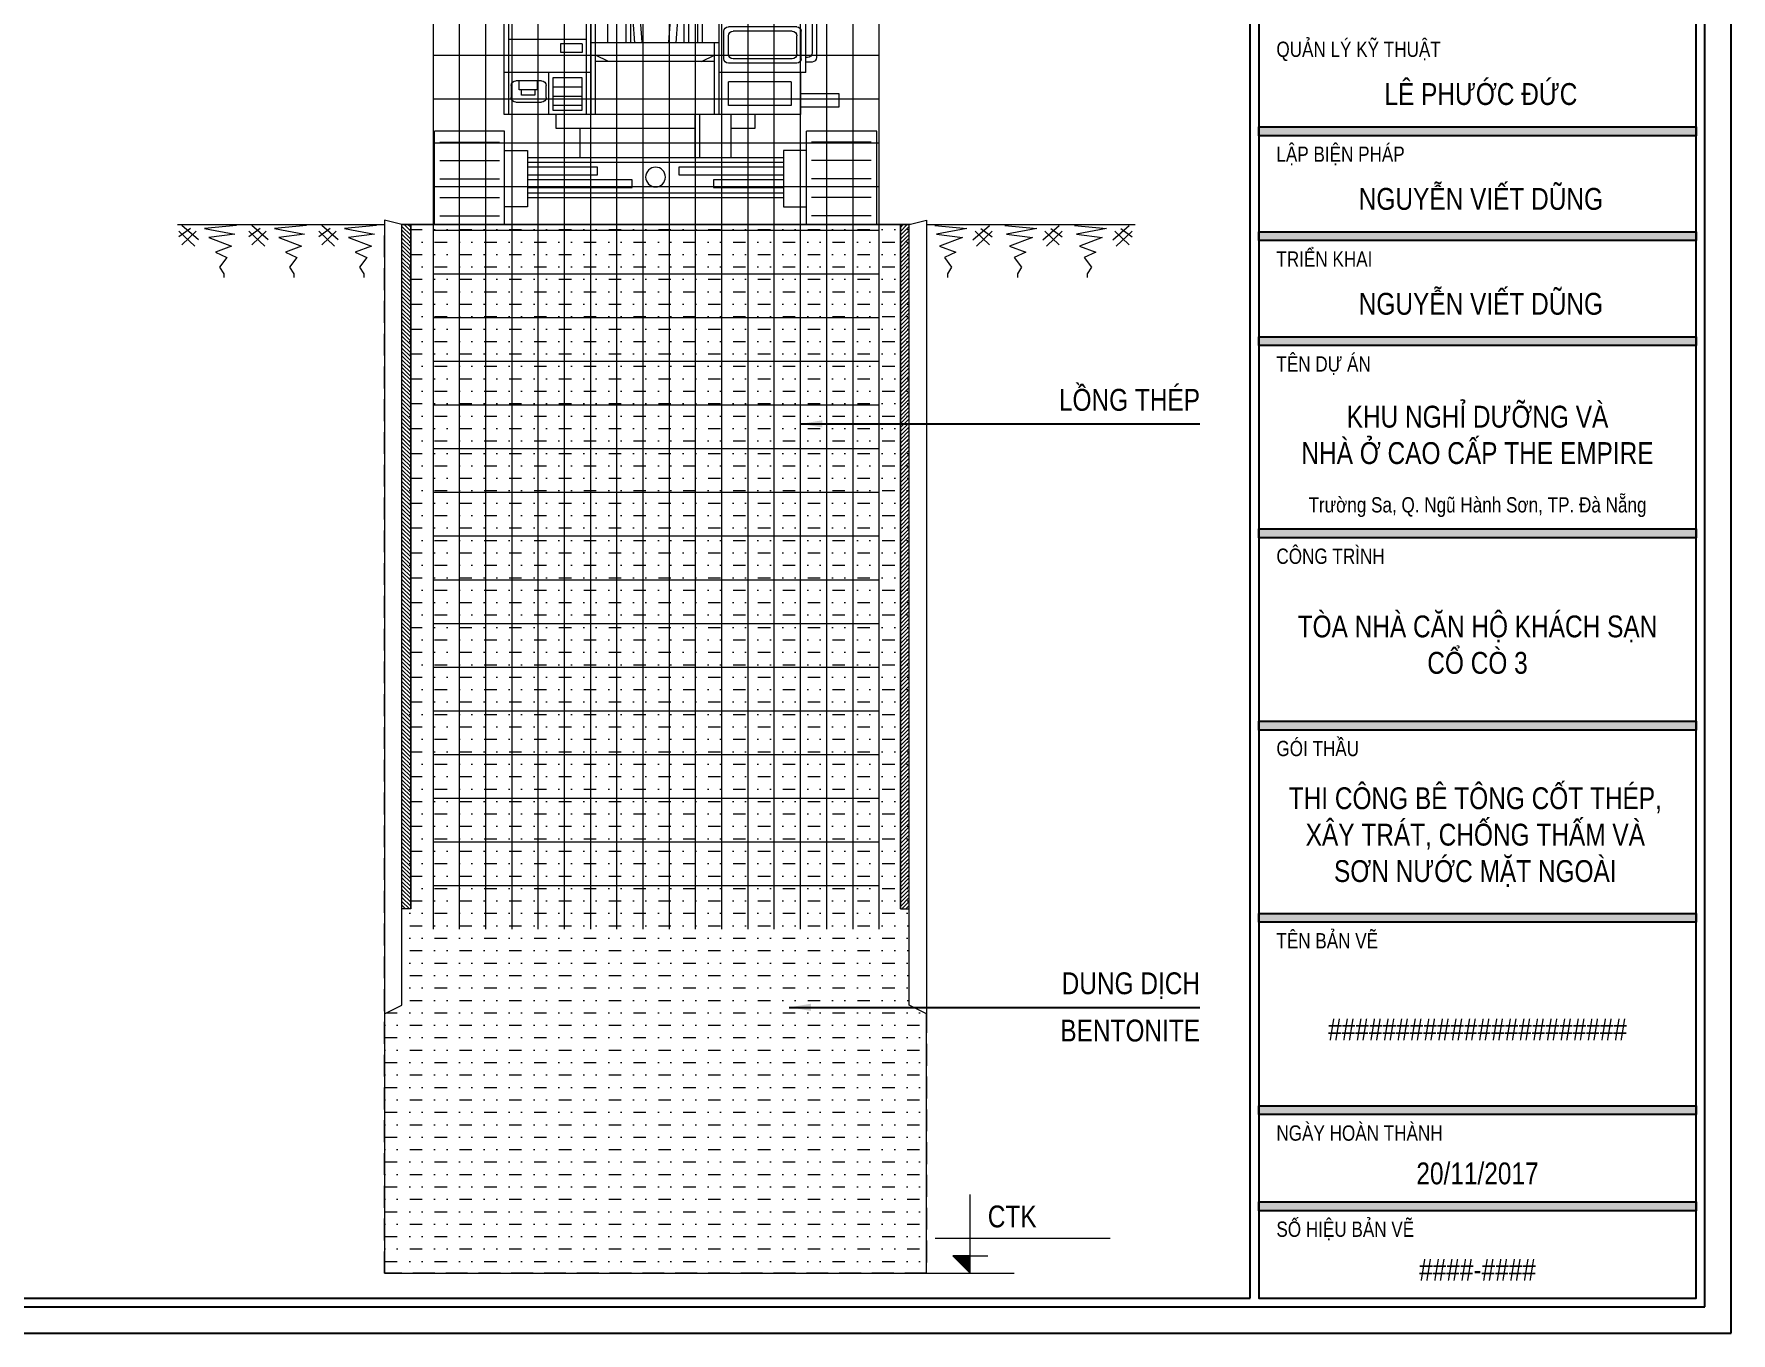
# Model space of a CAD drawing. Header units: millimetres. Extents: x -376071 to 28028791, y -269234 to 29325.
# Drawn here: x 297837 to 317247, y -269234 to -254369 of the extents above; entities that cross this region are included whole.
import ezdxf
from ezdxf.enums import TextEntityAlignment as Align

# ---------------------------------------------------------------- set-up
doc = ezdxf.new("R2010")
doc.units = ezdxf.units.MM
doc.header["$LTSCALE"] = 100
doc.set_wipeout_variables(frame=1)
doc.linetypes.add('CONTINOUS', pattern=[0])
doc.linetypes.add('HIDDEN', pattern=[0.375, 0.25, -0.125])
for name, color, linetype, lineweight in [('02. leader', 8, 'CONTINOUS', 5), ('02. Net dam', 7, 'CONTINOUS', 13), ('02. Net dut', 8, 'HIDDEN', 0), ('02. net manh', 8, 'CONTINOUS', 0), ('0_TEXT', 7, 'Continuous', 15)]:
    doc.layers.add(name, color=color, linetype=linetype, lineweight=lineweight)
doc.layers.add('03. HATCH 01', color=8, linetype='Continuous')
doc.layers.add('03. HATCH 03', color=5, linetype='Continuous')
doc.styles.add('Arial 0.8', font='arial_0.ttf', dxfattribs={"width": 0.8, "height": 250})
doc.dimstyles.new('KT1', dxfattribs={"dimtxt": 250, "dimasz": 1000, "dimexe": 100, "dimexo": 100, "dimgap": 50, "dimtad": 1, "dimdec": 0, "dimzin": 2, "dimdsep": 46, "dimtxsty": 'Standard', "dimblk2": 'OBLIQUE', "dimcen": 0.09, "dimdle": 100, "dimclrt": 2, "dimadec": 0, "dimazin": 0, "dimtfac": 1, "dimtdec": 0, "dimtofl": 0, "dimtmove": 0, "dimatfit": 3, "dimfxl": 1, "dimtolj": 1, "dimtzin": 2, "dimarcsym": 0})

# ---------------------------------------------------------------- blocks, each defined once
blk = doc.blocks.new('Basic machine')
at = {"layer": '02. Net dam', "lineweight": 0, "ltscale": 10}
for p, q in [((-149, 14104), (-593, 10490)), ((-149, 14104), (149, 14104)), ((149, 14104), (593, 10490)), ((-593, 10490), (-593, 7025)), ((593, 10490), (593, 7025)), ((-224, 1969), (-593, 7005)), ((224, 1969), (593, 7005)), ((-1629, 1646), (-1629, 3350)), ((-1579, 3400), (-739, 3400)), ((-689, 1190), (-689, 3350)), ((322, 2917), (322, 1969)), ((322, 2917), (522, 2917)), ((522, 2917), (522, 1969)), ((-456, 2419), (-456, 2710)), ((-456, 2710), (322, 2710)), ((-456, 2419), (-456, 1969)), ((699, 2390), (1589, 2390)), ((699, 1190), (699, 2390)), ((1639, 1190), (1639, 2340)), ((649, 2180), (522, 2180)), ((649, 1969), (649, 2180)), ((-689, 1969), (699, 1969)), ((-1629, 1646), (-689, 1646)), ((-1569, 1646), (-1569, 1190)), ((-1569, 1418), (-1985, 1418)), ((-1985, 1418), (-1985, 1272)), ((-1985, 1272), (-1569, 1272)), ((-1569, 1190), (1639, 1190)), ((-1074, 1190), (-1074, 1040)), ((-818, 721), (-818, 1190)), ((1075, 1040), (1075, 1190)), ((-2395, 1010), (-1635, 1010)), ((-2395, 0), (-2395, 1010)), ((-1635, 0), (-1635, 1010)), ((-1074, 1040), (-818, 1040)), ((-429, 1040), (1075, 1040)), ((818, 721), (818, 1040)), ((1635, 0), (1635, 1010)), ((1635, 1010), (2395, 1010)), ((2395, 0), (2395, 1010)), ((-1635, 800), (-1385, 800)), ((-1385, 800), (-1385, 191)), ((1385, 800), (1385, 191)), ((1635, 800), (1385, 800)), ((-1385, 721), (1385, 721)), ((-1385, 191), (-1635, 191)), ((-1385, 290), (1385, 290)), ((1385, 191), (1635, 191)), ((-2395, 0), (-1635, 0)), ((1635, 0), (2395, 0))]:
    blk.add_line(p, q, dxfattribs=at)
for centre, start, end in [((-1579, 3350), 90, 180), ((-739, 3350), 0, 90), ((1589, 2340), 0, 90)]:
    blk.add_arc(centre, 50, start, end, dxfattribs=at)
at = {"layer": '02. net manh', "lineweight": 0, "ltscale": 10}
for p, q in [((-107, 13728), (-513, 10490)), ((-187, 13728), (142, 13728)), ((107, 13728), (513, 10490)), ((-270, 12381), (117, 13181)), ((-216, 12381), (129, 13068)), ((-163, 13181), (117, 13181)), ((-158, 13231), (112, 13231)), ((-275, 12331), (335, 11531)), ((-275, 12331), (229, 12331)), ((-270, 12381), (224, 12381)), ((-217, 12331), (323, 11652)), ((-493, 10681), (341, 11481)), ((-430, 10681), (348, 11410)), ((-387, 11481), (341, 11481)), ((-381, 11531), (335, 11531)), ((-499, 10681), (452, 10681)), ((-513, 10490), (-513, 7025)), ((-499, 10631), (452, 10631)), ((-476, 10596), (431, 9667)), ((-440, 10631), (467, 9702)), ((513, 10490), (513, 7025)), ((-513, 9702), (467, 9702)), ((-513, 9652), (467, 9652)), ((-473, 8602), (361, 9652)), ((-409, 8602), (369, 9581)), ((-478, 8602), (473, 8602)), ((-478, 8552), (473, 8552)), ((-478, 8552), (447, 7778)), ((-446, 8591), (479, 7817)), ((-504, 7778), (447, 7778)), ((-504, 7728), (447, 7728)), ((447, 7728), (-499, 6864)), ((481, 7691), (-425, 6864)), ((-616, 7005), (-616, 7025)), ((-616, 7025), (-490, 7025)), ((-616, 7005), (-490, 7005)), ((-144, 1975), (-513, 7005)), ((-490, 7005), (-490, 7025)), ((144, 1975), (513, 7005)), ((490, 7005), (490, 7025)), ((616, 7025), (490, 7025)), ((616, 7005), (490, 7005)), ((616, 7005), (616, 7025)), ((-499, 6864), (452, 6864)), ((-499, 6814), (452, 6814)), ((-494, 6814), (340, 5764)), ((-430, 6814), (347, 5835)), ((-387, 5764), (340, 5764)), ((-382, 5714), (335, 5714)), ((-275, 4664), (335, 5714)), ((-217, 4664), (323, 5593)), ((-275, 4664), (228, 4664)), ((-270, 4614), (116, 3564)), ((-270, 4614), (223, 4614)), ((-217, 4614), (128, 3677)), ((-163, 3564), (116, 3564)), ((-158, 3514), (111, 3514)), ((-1579, 2243), (-1579, 3400)), ((-1529, 2293), (-1529, 3400)), ((-789, 2293), (-789, 3400)), ((-739, 2243), (-739, 3400)), ((-1745, 3130), (-1745, 1810)), ((-1629, 3180), (-1695, 3180)), ((-1629, 3130), (-1645, 3130)), ((-1695, 3080), (-1695, 1860)), ((-356, 2608), (-356, 1969)), ((-356, 2608), (-306, 2608)), ((-306, 2608), (-306, 1969)), ((272, 2565), (322, 2617)), ((1298, 2573), (1458, 2656)), ((1618, 2573), (1458, 2656)), ((-689, 2419), (-456, 2419)), ((-506, 2419), (-506, 1969)), ((-399, 2364), (-399, 2518)), ((-399, 2518), (-356, 2518)), ((-306, 2518), (272, 2518)), ((272, 2565), (272, 1969)), ((749, 1190), (749, 2390)), ((1386, 2573), (1298, 2573)), ((1386, 2390), (1386, 2573)), ((1529, 2390), (1529, 2573)), ((1529, 2573), (1618, 2573)), ((1589, 1190), (1589, 2390)), ((-1479, 2243), (-839, 2243)), ((-456, 2364), (-399, 2364)), ((-1579, 1796), (-1579, 2093)), ((-1529, 2193), (-789, 2193)), ((-1529, 2143), (-789, 2143)), ((-1529, 1846), (-1529, 2043)), ((-1479, 2093), (-839, 2093)), ((-789, 1846), (-789, 2043)), ((-739, 1796), (-739, 2093)), ((-639, 1190), (-639, 1969)), ((649, 1190), (649, 1969)), ((1589, 2007), (749, 2007)), ((1026, 1960), (794, 1960)), ((794, 1956), (794, 1862)), ((794, 1862), (1026, 1862)), ((1026, 1862), (1026, 1960)), ((-1695, 1760), (-1629, 1760)), ((-1645, 1810), (-1629, 1810)), ((-1529, 1746), (-789, 1746)), ((-1479, 1796), (-839, 1796)), ((-498, 1766), (-639, 1836)), ((-639, 1766), (649, 1766)), ((508, 1766), (649, 1836)), ((-1469, 1546), (-789, 1546)), ((-1469, 1546), (-1469, 1290)), ((-789, 1290), (-789, 1546)), ((699, 1646), (1639, 1646)), ((793, 1588), (1113, 1588)), ((793, 1237), (793, 1588)), ((793, 1488), (1113, 1488)), ((1113, 1588), (1113, 1237)), ((1154, 1190), (1154, 1646)), ((1186, 1375), (1186, 1506)), ((1236, 1556), (1513, 1556)), ((1282, 1556), (1282, 1457)), ((1478, 1457), (1478, 1556)), ((1563, 1506), (1563, 1375)), ((-1469, 1290), (-789, 1290)), ((793, 1388), (1113, 1388)), ((793, 1288), (1113, 1288)), ((1513, 1325), (1236, 1325)), ((1282, 1457), (1478, 1457)), ((1308, 1457), (1308, 1400)), ((1308, 1400), (1450, 1400)), ((1450, 1400), (1450, 1457)), ((-479, 721), (-479, 1190)), ((-429, 721), (-429, 1190)), ((1113, 1237), (793, 1237)), ((-2336, 893), (-1689, 893)), ((2336, 893), (1689, 893)), ((-2336, 693), (-1689, 693)), ((-1385, 671), (1385, 671)), ((-1385, 622), (-254, 622)), ((-254, 622), (-254, 539)), ((628, 622), (1385, 622)), ((628, 539), (628, 622)), ((2336, 693), (1689, 693)), ((-2336, 493), (-1689, 493)), ((-254, 539), (-1385, 539)), ((-1385, 484), (-628, 484)), ((-628, 401), (-1385, 401)), ((-628, 484), (-628, 401)), ((254, 484), (1385, 484)), ((254, 401), (254, 484)), ((1385, 401), (254, 401)), ((1385, 539), (628, 539)), ((2336, 493), (1689, 493)), ((-2336, 293), (-1689, 293)), ((-1385, 340), (1385, 340)), ((2336, 293), (1689, 293)), ((-2336, 93), (-1689, 93)), ((2336, 93), (1689, 93))]:
    blk.add_line(p, q, dxfattribs=at)
for centre, radius in [((5, 13916), 78.5), ((0, 514), 107)]:
    blk.add_circle(centre, radius, dxfattribs=at)
for centre, start, end in [((-158, 3534), 320.9193, 50.9193), ((-1695, 3130), 90, 180), ((-1645, 3080), 90, 180), ((-1529, 2243), 180, 270), ((-1479, 2293), 180, 270), ((-839, 2293), 270, 0), ((-789, 2243), 270, 0), ((-1529, 2093), 90, 180), ((-1479, 2043), 90, 180), ((-839, 2043), 0, 90), ((-789, 2093), 0, 90), ((-1645, 1860), 180, 270), ((-1479, 1846), 180, 270), ((-839, 1846), 270, 0), ((-1695, 1810), 180, 270), ((-1529, 1796), 180, 270), ((-789, 1796), 270, 0), ((1236, 1506), 90, 180), ((1513, 1506), 0, 90), ((1236, 1375), 180, 270), ((1513, 1375), 270, 0)]:
    blk.add_arc(centre, 50, start, end, dxfattribs=at)
blk = doc.blocks.new('Ele. Tag')
at = {"layer": '02. Net dam', "lineweight": 0}
h = blk.add_hatch(color=256, dxfattribs=at)
h.dxf.hatch_style = 1
h.paths.add_polyline_path([(500, 200), (300, 200), (500, 0)])
for p, q in [((500, 0), (500, 900)), ((100, 400), (2100, 400)), ((500, 200), (300, 200)), ((300, 200), (500, 0)), ((500, 200), (700, 200)), ((0, 0), (1000, 0))]:
    blk.add_line(p, q, dxfattribs=at)
at = {"layer": '02. Net dam', "lineweight": 0, "style": 'Arial 0.8', "width": 0.8}
blk.add_attdef('CAODO', text='', height=250, dxfattribs=at).set_placement((700, 650), align=Align.MIDDLE_LEFT)
blk = doc.blocks.new('*U289')
at = {"layer": '02. net manh'}
for p, q in [((-198, 264), (-329, 166)), ((-132, 232), (-296, 75)), ((329, 296), (-37, 262)), ((-37, 262), (309, 199)), ((309, 199), (12, 158)), ((12, 158), (274, 61)), ((274, 61), (88, -8)), ((88, -8), (219, -70)), ((219, -70), (136, -180)), ((136, -180), (184, -256)), ((184, -256), (184, -297))]:
    blk.add_line(p, q, dxfattribs=at)
for points in [[(-148, 59), (-329, 232)], [(-107, 133), (-296, 297)]]:
    blk.add_lwpolyline(points, dxfattribs=at)
blk = doc.blocks.new('*U290')
at = {"color": 0, "linetype": 'ByBlock', "lineweight": -2, "transparency": 16777216}
for p in [(-1600, 0), (-800, 0), (0, 0)]:
    blk.add_blockref('*U289', p, dxfattribs=at)
blk = doc.blocks.new('*U287')
at = {"layer": '02. net manh'}
for p, q in [((-198, 264), (-329, 166)), ((-132, 232), (-296, 75)), ((329, 296), (-37, 262)), ((-37, 262), (309, 199)), ((309, 199), (12, 158)), ((12, 158), (274, 61)), ((274, 61), (88, -8)), ((88, -8), (219, -70)), ((219, -70), (136, -180)), ((136, -180), (184, -256)), ((184, -256), (184, -297))]:
    blk.add_line(p, q, dxfattribs=at)
for points in [[(-148, 59), (-329, 232)], [(-107, 133), (-296, 297)]]:
    blk.add_lwpolyline(points, dxfattribs=at)
blk = doc.blocks.new('*U288')
at = {"color": 0, "linetype": 'ByBlock', "lineweight": -2, "transparency": 16777216}
for p in [(-1600, 0), (-800, 0), (0, 0)]:
    blk.add_blockref('*U287', p, dxfattribs=at)
blk = doc.blocks.new('CSW')
at = {"lineweight": 0}
blk.add_wipeout([(0, -9081), (-200, -8981), (-200, -50), (0, 0)], dxfattribs=at)
at = {"layer": '03. HATCH 03', "lineweight": 0}
h = blk.add_hatch(dxfattribs=at)
h.set_pattern_fill('ANSI31', color=256, scale=10)
h.set_pattern_definition([(45, (-297571.658, 240559.967), (-22.4506403, 22.4506403), [])])
h.paths.add_polyline_path([(-300, -7881), (-200, -7881), (-200, -50), (-300, -50)])
at = {"layer": '02. Net dam'}
for points in [[(0, -9081), (-200, -8981), (-200, -50), (0, 0)], [(-300, -7881), (-200, -7881), (-200, -50), (-300, -50)]]:
    blk.add_lwpolyline(points, close=True, dxfattribs=at)
at = {"layer": '02. Net dam', "const_width": 16.4}
blk.add_lwpolyline([(-300, -50), (-300, -7881)], dxfattribs=at)
blk = doc.blocks.new('_OBLIQUE')
at = {"color": 0, "linetype": 'ByBlock'}
blk.add_line((-0.5, -0.5), (0.5, 0.5), dxfattribs=at)
blk = doc.blocks.new('Rebar cage 2')
at = {"layer": '02. Net dam', "color": 1, "lineweight": 0}
for p, q in [((-2250, -11500), (-2250, 0)), ((-1950, -11500), (-1950, 0)), ((-1650, -11500), (-1650, 0)), ((-2550, -11500), (-2550, 0)), ((-1350, -11500), (-1350, 0)), ((-1050, -11500), (-1050, 0)), ((-750, -11500), (-750, 0)), ((-450, -11500), (-450, 0)), ((-150, -11500), (-150, 0)), ((150, -11500), (150, 0)), ((450, -11500), (450, 0)), ((750, -11500), (750, 0)), ((1050, -11500), (1050, 0)), ((1350, -11500), (1350, 0)), ((1650, -11500), (1650, 0)), ((1950, -11500), (1950, 0)), ((2250, -11500), (2250, 0)), ((2550, -11500), (2550, 0)), ((-2550, -500), (2550, -500)), ((-2550, -1000), (2550, -1000)), ((-2550, -1500), (2550, -1500)), ((-2550, -2000), (2550, -2000)), ((-2550, -2500), (2550, -2500)), ((-2550, -3000), (2550, -3000)), ((-2550, -3500), (2550, -3500)), ((-2550, -4000), (2550, -4000)), ((-2550, -4500), (2550, -4500)), ((-2550, -5000), (2550, -5000)), ((-2550, -5500), (2550, -5500)), ((-2550, -6000), (2550, -6000)), ((-2550, -6500), (2550, -6500)), ((-2550, -7000), (2550, -7000)), ((-2550, -7500), (2550, -7500)), ((-2550, -8000), (2550, -8000)), ((-2550, -8500), (2550, -8500)), ((-2550, -9000), (2550, -9000)), ((-2550, -9500), (2550, -9500)), ((-2550, -10000), (2550, -10000)), ((-2550, -10500), (2550, -10500)), ((-2550, -11000), (2550, -11000))]:
    blk.add_line(p, q, dxfattribs=at)
blk = doc.blocks.new('Khung A3 COR3')
h = blk.add_hatch(color=256)
h.set_gradient(color1=(63, 127, 63), one_color=1, tint=1, name='INVCYLINDER')
h.paths.add_polyline_path([(366, 138), (416, 138), (416, 137), (366, 137)])
h = blk.add_hatch(color=256)
h.set_gradient(color1=(63, 127, 63), one_color=1, tint=1, name='INVCYLINDER')
h.paths.add_polyline_path([(366, 138), (416, 138), (416, 137), (366, 137)])
h = blk.add_hatch(color=256)
h.set_gradient(color1=(63, 127, 63), one_color=1, tint=1, name='INVCYLINDER')
h.paths.add_polyline_path([(366, 126), (416, 126), (416, 125), (366, 125)])
h = blk.add_hatch(color=256)
h.set_gradient(color1=(63, 127, 63), one_color=1, tint=1, name='INVCYLINDER')
h.paths.add_polyline_path([(366, 126), (416, 126), (416, 125), (366, 125)])
h = blk.add_hatch(color=256)
h.set_gradient(color1=(63, 127, 63), one_color=1, tint=1, name='INVCYLINDER')
h.paths.add_polyline_path([(366, 114), (416, 114), (416, 113), (366, 113)])
h = blk.add_hatch(color=256)
h.set_gradient(color1=(63, 127, 63), one_color=1, tint=1, name='INVCYLINDER')
h.paths.add_polyline_path([(366, 114), (416, 114), (416, 113), (366, 113)])
h = blk.add_hatch(color=256)
h.set_gradient(color1=(63, 127, 63), one_color=1, tint=1, name='INVCYLINDER')
h.paths.add_polyline_path([(366, 92), (416, 92), (416, 91), (366, 91)])
h = blk.add_hatch(color=256)
h.set_gradient(color1=(63, 127, 63), one_color=1, tint=1, name='INVCYLINDER')
h.paths.add_polyline_path([(366, 92), (416, 92), (416, 91), (366, 91)])
h = blk.add_hatch(color=256)
h.set_gradient(color1=(63, 127, 63), one_color=1, tint=1, name='INVCYLINDER')
h.paths.add_polyline_path([(366, 70), (416, 70), (416, 69), (366, 69)])
h = blk.add_hatch(color=256)
h.set_gradient(color1=(63, 127, 63), one_color=1, tint=1, name='INVCYLINDER')
h.paths.add_polyline_path([(366, 70), (416, 70), (416, 69), (366, 69)])
h = blk.add_hatch(color=256)
h.set_gradient(color1=(63, 127, 63), one_color=1, tint=1, name='INVCYLINDER')
h.paths.add_polyline_path([(366, 48), (416, 48), (416, 47), (366, 47)])
h = blk.add_hatch(color=256)
h.set_gradient(color1=(63, 127, 63), one_color=1, tint=1, name='INVCYLINDER')
h.paths.add_polyline_path([(366, 48), (416, 48), (416, 47), (366, 47)])
h = blk.add_hatch(color=256)
h.set_gradient(color1=(63, 127, 63), one_color=1, tint=1, name='INVCYLINDER')
h.paths.add_polyline_path([(366, 26), (416, 26), (416, 25), (366, 25)])
h = blk.add_hatch(color=256)
h.set_gradient(color1=(63, 127, 63), one_color=1, tint=1, name='INVCYLINDER')
h.paths.add_polyline_path([(366, 26), (416, 26), (416, 25), (366, 25)])
h = blk.add_hatch(color=256)
h.set_gradient(color1=(63, 127, 63), one_color=1, tint=1, name='INVCYLINDER')
h.paths.add_polyline_path([(366, 15), (416, 15), (416, 14), (366, 14)])
h = blk.add_hatch(color=256)
h.set_gradient(color1=(63, 127, 63), one_color=1, tint=1, name='INVCYLINDER')
h.paths.add_polyline_path([(366, 15), (416, 15), (416, 14), (366, 14)])
at = {"ltscale": 2000}
for points in [[(420, 0), (420, 297), (0, 297), (0, 0)], [(417, 3), (417, 294), (3, 294), (3, 3)], [(365, 4), (365, 293), (4, 293), (4, 4)], [(416, 293), (366, 293), (366, 4), (416, 4)]]:
    blk.add_lwpolyline(points, close=True, dxfattribs=at)
at = {"color": 7, "flags": 128}
for points in [[(366, 138), (416, 138), (416, 137), (366, 137), (366, 138)], [(366, 138), (416, 138), (416, 137), (366, 137), (366, 138)], [(366, 126), (416, 126), (416, 125), (366, 125), (366, 126)], [(366, 126), (416, 126), (416, 125), (366, 125), (366, 126)], [(366, 114), (416, 114), (416, 113), (366, 113), (366, 114)], [(366, 114), (416, 114), (416, 113), (366, 113), (366, 114)], [(366, 92), (416, 92), (416, 91), (366, 91), (366, 92)], [(366, 92), (416, 92), (416, 91), (366, 91), (366, 92)], [(366, 70), (416, 70), (416, 69), (366, 69), (366, 70)], [(366, 70), (416, 70), (416, 69), (366, 69), (366, 70)], [(366, 48), (416, 48), (416, 47), (366, 47), (366, 48)], [(366, 48), (416, 48), (416, 47), (366, 47), (366, 48)], [(366, 26), (416, 26), (416, 25), (366, 25), (366, 26)], [(366, 26), (416, 26), (416, 25), (366, 25), (366, 26)], [(366, 15), (416, 15), (416, 14), (366, 14), (366, 15)], [(366, 15), (416, 15), (416, 14), (366, 14), (366, 15)]]:
    blk.add_lwpolyline(points, dxfattribs=at)
at = {"style": 'Arial 0.8', "width": 0.8}
blk.add_attdef('TENBANVE_001', (387.9, 33.5), '', height=2.5, dxfattribs=at)
blk.add_attdef('SOHIEU', text='', height=2.5, dxfattribs=at).set_placement((391, 7.25), align=Align.MIDDLE_CENTER)
at = {"layer": '03. HATCH 03', "color": 7, "lineweight": 15, "char_height": 1.75, "width": 23.1325, "attachment_point": 1, "style": 'Arial 0.8'}
for s, insert in [('QUẢN LÝ KỸ THUẬT', (368, 147.76)), ('LẬP BIỆN PHÁP', (368, 135.76)), ('TRIỂN KHAI', (368, 123.76)), ('\\pt15.75;TÊN DỰ ÁN', (368, 111.76)), ('\\pt15.75;CÔNG TRÌNH', (368, 89.76)), ('\\pt15.75;GÓI THẦU', (368, 67.76)), ('\\pt15.75;TÊN BẢN VẼ', (368, 45.76)), ('\\pt15.75;NGÀY HOÀN THÀNH', (368, 23.76)), ('\\pt15.75;SỐ HIỆU BẢN VẼ', (368, 12.76))]:
    blk.add_mtext(s, dxfattribs=dict(at, insert=insert))
at = {"layer": '0_TEXT', "color": 7, "lineweight": 15, "attachment_point": 5, "style": 'Arial 0.8'}
for s, insert, char_height, width in [('^ILÊ PHƯỚC ĐỨC', (391, 141.75), 2.5, 50), ('^INGUYỄN VIẾT DŨNG', (391, 129.75), 2.5, 50), ('^INGUYỄN VIẾT DŨNG', (391, 117.75), 2.5, 50), ('KHU NGHỈ DƯỠNG VÀ \\PNHÀ Ở CAO CẤP THE EMPIRE', (391, 102.75), 2.5, 50), ('Trường Sa, Q. Ngũ Hành Sơn, TP. Đà Nẵng', (391, 94.5), 1.75, 50), ('TÒA NHÀ CĂN HỘ KHÁCH SẠN \\PCỔ CÒ 3', (391, 78.75), 2.5, 50), ('THI CÔNG BÊ TÔNG CỐT THÉP, XÂY TRÁT, CHỐNG THẤM VÀ SƠN NƯỚC MẶT NGOÀI', (390.75, 56.75), 2.5, 45.5), ('20/11/2017', (391, 18.25), 2.5, 50)]:
    blk.add_mtext(s, dxfattribs=dict(at, insert=insert, char_height=char_height, width=width))

msp = doc.modelspace()

# ---------------------------------------------------------------- hatches: boundary and pattern name
at = {"layer": '03. HATCH 01', "lineweight": 0}
h = msp.add_hatch(dxfattribs=at)
h.set_pattern_fill('MUDST', color=256, scale=22.4)
h.set_pattern_definition([(0, (49515.77, -12524.45), (284.48, 142.24), [142.24, -142.24, 0, -142.24, 0, -142.24])])
h.paths.add_polyline_path([(301846, -256549.5), (301846, -268549.5), (304645.5, -268549.5), (304645.5, -268549.5), (305246.4, -268549.5), (305246.4, -268549.5), (308046, -268549.5), (308046, -256549.5)])

# ---------------------------------------------------------------- linework, layer by layer
at = {"lineweight": 0, "elevation": -528.7}
msp.add_lwpolyline([(301846, -256549.5), (301846, -268549.5), (304645.5, -268549.5), (304645.5, -268549.5), (305246.4, -268549.5), (305246.4, -268549.5), (308046, -268549.5), (308046, -256549.5)], close=True, dxfattribs=at)
at = {"layer": '02. Net dam'}
msp.add_line((299478.7, -256549.6, -528.7), (310430.5, -256549.5, -528.7), dxfattribs=at)
at = {"layer": '02. Net dut', "lineweight": 0, "ltscale": 10, "elevation": -528.7}
msp.add_lwpolyline([(301846, -256549.5), (308046, -256549.5), (308046, -268549.5), (301846, -268549.5)], close=True, dxfattribs=at)

# ---------------------------------------------------------------- block references
at = {"ltscale": 100, "xscale": -1.056, "yscale": 1.056000001966953, "zscale": 1.056}
msp.add_blockref('Basic machine', (304946, -256549.5, -528.7), dxfattribs=at)
at = {"lineweight": 0}
for name, p in [('Rebar cage 2', (304954.6, -253114, -528.7)), ('*U290', (301423.9, -256858.1, -1057.4))]:
    msp.add_blockref(name, p, dxfattribs=at)
at = {"lineweight": 0, "xscale": -1}
msp.add_blockref('*U288', (308468, -256858.1, -1057.4), dxfattribs=at)
at = {"layer": '02. Net dam', "lineweight": 0}
msp.add_blockref('Ele. Tag', (308046, -268549.5, -528.7), dxfattribs=at).add_auto_attribs({'CAODO': 'CTK'})

# ---------------------------------------------------------------- texts
at = {"lineweight": 0, "char_height": 250, "attachment_point": 3, "style": 'Arial 0.8'}
for s, insert in [('LỒNG THÉP', (311173.8, -258430.9, -1057.4)), ('DUNG DỊCH', (311173.8, -265106.7, -1057.4)), ('BENTONITE', (311173.8, -265647.5, -1057.4))]:
    msp.add_mtext(s, dxfattribs=dict(at, insert=insert))

# ---------------------------------------------------------------- next in the draw order: block references
at = {"lineweight": 0, "xscale": -1}
msp.add_blockref('CSW', (301846, -256499.5, -528.7), dxfattribs=at)
at = {"lineweight": 0}
msp.add_blockref('CSW', (308046, -256499.5, -528.7), dxfattribs=at)

# ---------------------------------------------------------------- next in the draw order: block references
ref = msp.add_blockref('Khung A3 COR3', (275246.8, -269233.8, -881.1), dxfattribs=dict(xscale=100, yscale=100, zscale=100))
ref.add_attrib('SOHIEU', '####-####', dxfattribs={"height": 250, "style": 'Arial 0.8', "width": 0.8}).set_placement((314346.8, -268508.8, -881.1), align=Align.MIDDLE_CENTER)
ref.add_attrib('TENBANVE_001', '######################', (312637.9, -265883.8, -881.1), dxfattribs={"height": 250, "style": 'Arial 0.8', "width": 0.8})

# ---------------------------------------------------------------- next in the draw order: leaders
at = {"layer": '02. leader'}
for points in [[(306604.6, -258831.1, -528.7), (308713.7, -258831.1, -528.7), (311170.3, -258831.1, -528.7)], [(306473.3, -265506.9, -528.7), (308713.7, -265506.9, -528.7), (311170.3, -265506.9, -528.7)]]:
    msp.add_leader(points, dimstyle='KT1', override={"dimasz": 250, "dimfxl": 0.18, "dimarcsym": 1}, dxfattribs=at)

doc.saveas('drawing.dxf')
